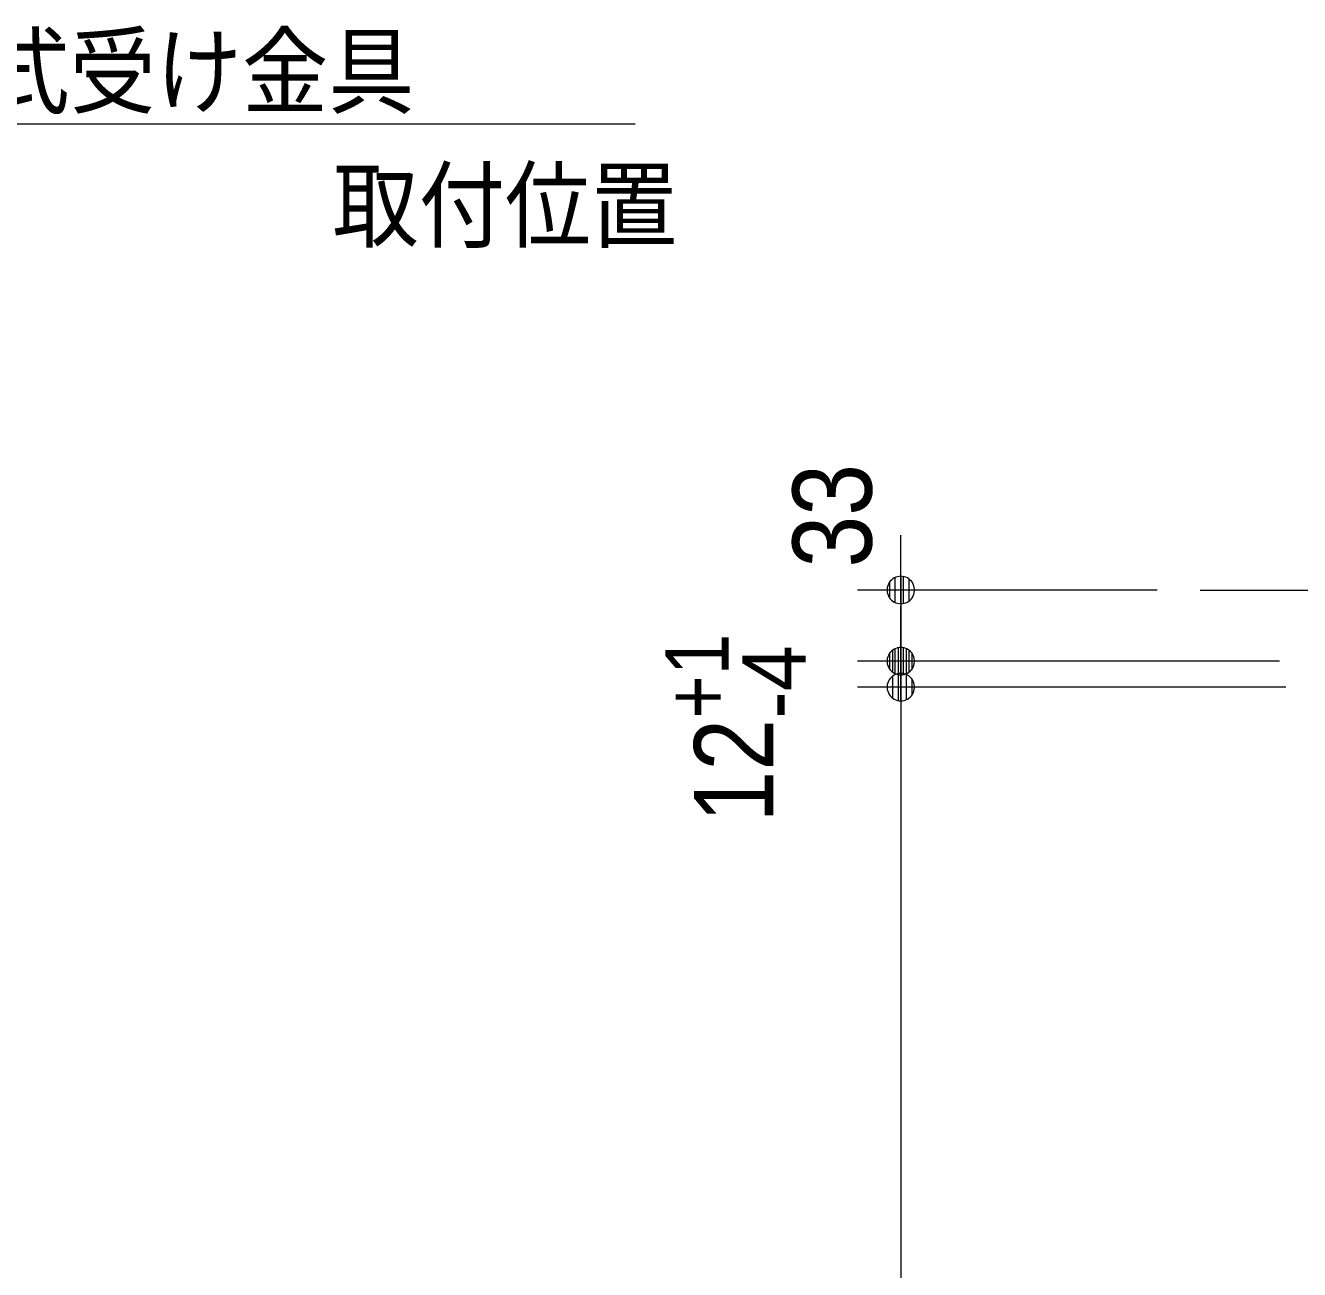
# Model space of a CAD drawing. Units: millimetres, scale not verified. Extents: x -6062 to 6062, y -3045 to 3045.
# Drawn here: x -2130 to -1540, y 35 to 612 of the extents above; entities that cross this region are included whole.
import ezdxf
from ezdxf.enums import TextEntityAlignment as Align

# ---------------------------------------------------------------- set-up
doc = ezdxf.new("R2010")
doc.units = ezdxf.units.MM
doc.header["$LTSCALE"] = 20
for name, color, linetype, lineweight in [('0-0_3一般', 7, 'Continuous', 9), ('0-2_2寸法-2', 7, 'Continuous', 9), ('0-3_0', 7, 'Continuous', 9), ('0-4_2寸法-3', 7, 'Continuous', 9), ('0-5_2寸法-1', 7, 'Continuous', 9)]:
    doc.layers.add(name, color=color, linetype=linetype, lineweight=lineweight)
doc.styles.add('ＭＳ ゴシック', font='')
doc.styles.add('ＭＳ Ｐゴシック', font='')
doc.styles.get('ＭＳ ゴシック').set_extended_font_data('MS Gothic')
doc.styles.get('ＭＳ Ｐゴシック').set_extended_font_data('MS PGothic')

# ---------------------------------------------------------------- blocks, each defined once
blk = doc.blocks.new('グループ-5')
at = {"layer": '0-0_3一般'}
blk.add_line((4035.3, 7000), (7458.8, 7000), dxfattribs=at)
blk = doc.blocks.new('グループ-25')
at = {"layer": '0-0_3一般'}
blk.add_blockref('グループ-5', (0, 0), dxfattribs=at)
blk = doc.blocks.new('_Dot')
at = {"layer": '0-3_0'}
for p, q in [((-10, 0), (-20, 0)), ((9.78, 2), (-9.78, 2)), ((7.99, 6), (-7.99, 6)), ((9.16, -3.98), (-9.16, -3.98)), ((6, -7.98), (-6, -7.98))]:
    blk.add_line(p, q, dxfattribs=at)
for points in [[(10, 0), (9.92, 1.25), (9.69, 2.49), (9.3, 3.68), (8.76, 4.82), (8.09, 5.88), (7.29, 6.85), (6.37, 7.71), (5.36, 8.44), (4.26, 9.05), (3.09, 9.51), (1.87, 9.82), (0.63, 9.98), (-0.63, 9.98), (-1.87, 9.82), (-3.09, 9.51), (-4.26, 9.05), (-5.36, 8.44), (-6.37, 7.71), (-7.29, 6.85), (-8.09, 5.88), (-8.76, 4.82), (-9.3, 3.68), (-9.69, 2.49), (-9.92, 1.25), (-10, 0), (0, 0)], [(-10, 0), (-9.92, -1.25), (-9.69, -2.49), (-9.3, -3.68), (-8.76, -4.82), (-8.09, -5.88), (-7.29, -6.85), (-6.37, -7.71), (-5.36, -8.44), (-4.26, -9.05), (-3.09, -9.51), (-1.87, -9.82), (-0.63, -9.98), (0.63, -9.98), (1.87, -9.82), (3.09, -9.51), (4.26, -9.05), (5.36, -8.44), (6.37, -7.71), (7.29, -6.85), (8.09, -5.88), (8.76, -4.82), (9.3, -3.68), (9.69, -2.49), (9.92, -1.25), (10, 0), (0, 0)]]:
    blk.add_lwpolyline(points, close=True, dxfattribs=at)
blk = doc.blocks.new('グループ-27')
at = {"layer": '0-4_2寸法-3'}
blk.add_line((-10700, 11322.7), (-1202.2, 11322.7), dxfattribs=at)
at = {"layer": '0-4_2寸法-3', "style": 'ＭＳ ゴシック', "width": 0.9}
for s, p in [('スライド式受け金具', (-10439.4, 11289.3)), ('\u3000\u3000\u3000\u3000\u3000\u3000\u3000\u3000取付位置', (-10400.8, 10047.7))]:
    blk.add_text(s, height=650.9, dxfattribs=at).set_placement(p, align=Align.BOTTOM_LEFT)

msp = doc.modelspace()

# ---------------------------------------------------------------- linework, layer by layer
at = {"layer": '0-2_2寸法-2'}
for p, q in [((-1724.54, 362.71), (-1724.54, 375.42)), ((-1605.74, 350), (-1744.54, 350)), ((-1724.54, 350), (-1724.54, 317)), ((-1724.54, 329.71), (-1724.54, 342.42)), ((-1549.04, 317), (-1744.54, 317)), ((-1549.04, 317), (-1744.54, 317)), ((-1724.54, 317), (-1724.54, 305)), ((-1546.04, 305), (-1744.54, 305)), ((-1724.54, 304.29), (-1724.54, 291.58)), ((-1724.54, 292.29), (-1724.54, 279.58))]:
    msp.add_line(p, q, dxfattribs=at)
at = {"layer": '0-5_2寸法-1'}
for p, q in [((-1546.04, 305), (-1744.54, 305)), ((-1724.54, 292.29), (-1724.54, -1974.29))]:
    msp.add_line(p, q, dxfattribs=at)

# ---------------------------------------------------------------- block references
at = {"layer": '0-0_3一般', "xscale": 0.05, "yscale": 0.05}
msp.add_blockref('グループ-25', (-1787.5, 0), dxfattribs=at)
at = {"layer": '0-2_2寸法-2', "xscale": 0.6356201, "yscale": 0.6356201}
for p, rotation in [((-1724.54, 350), 270), ((-1724.54, 317), 270), ((-1724.54, 317), 90), ((-1724.54, 305), 90)]:
    msp.add_blockref('_Dot', p, dxfattribs=dict(at, rotation=rotation))
at = {"layer": '0-4_2寸法-3', "xscale": 0.05, "yscale": 0.05}
msp.add_blockref('グループ-27', (-1787.5, 0), dxfattribs=at)
at = {"layer": '0-5_2寸法-1', "xscale": 0.6356201, "yscale": 0.6356201, "rotation": 90}
msp.add_blockref('_Dot', (-1724.54, 305), dxfattribs=at)

# ---------------------------------------------------------------- texts
at = {"layer": '0-2_2寸法-2', "style": 'ＭＳ Ｐゴシック', "width": 0.9}
for s, height, p in [('33', 36.66, (-1727.02, 360.41)), ('+1', 29.33, (-1795.51, 290.33)), ('12', 36.66, (-1772.68, 242.23))]:
    msp.add_text(s, height=height, rotation=90, dxfattribs=at).set_placement(p, align=Align.BOTTOM_LEFT)
at = {"layer": '0-2_2寸法-2', "style": 'ＭＳ Ｐゴシック'}
msp.add_text('-4', height=29.33, rotation=90, dxfattribs=at).set_placement((-1759.89, 290.33), align=Align.BOTTOM_LEFT)

doc.saveas('drawing.dxf')
